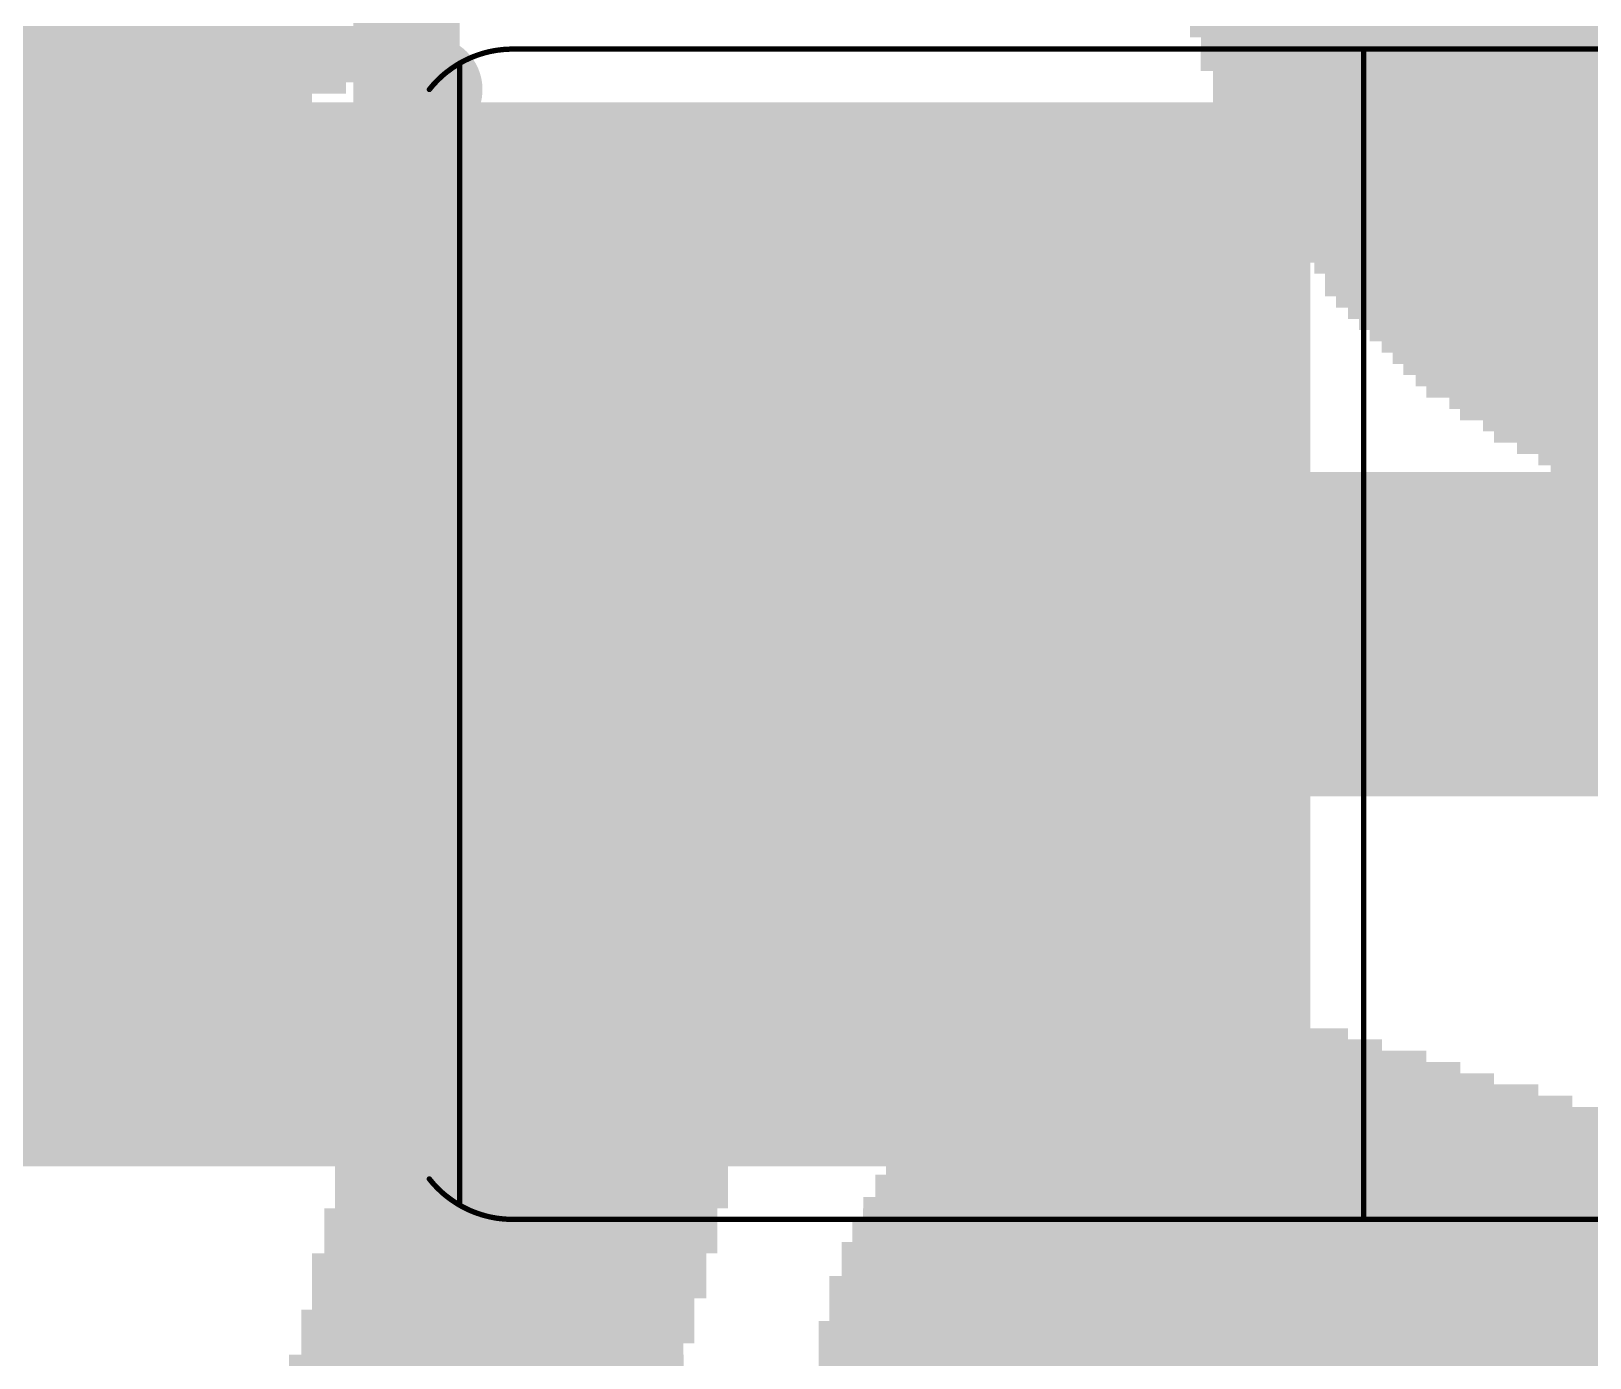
# Model space of a CAD drawing. Extents: x 0 to 53.3, y -0.3 to 28.3.
# Drawn here: x 38.153 to 41.085, y 8.514 to 11.008 of the extents above; entities that cross this region are included whole.
import ezdxf

# ---------------------------------------------------------------- set-up
doc = ezdxf.new("R2010")
doc.units = 0
for name, color, linetype in [('1', 12, 'CONTINUOUS'), ('201', 6, 'CONTINUOUS'), ('51', 253, 'CONTINUOUS')]:
    doc.layers.add(name, color=color, linetype=linetype)

# ---------------------------------------------------------------- blocks, each defined once
blk = doc.blocks.new('RECT')
blk.add_solid([(-0.5, -0.5), (0.5, -0.5), (-0.5, 0.5), (0.5, 0.5)])

msp = doc.modelspace()

# ---------------------------------------------------------------- linework, layer by layer
at = {"layer": '1', "const_width": 0.6096}
for points in [[(37.2429, 11.4401), (38.809, 9.874)], [(37.2425, 9.874), (38.809, 9.874)], [(48.059, 9.874), (38.809, 9.874)]]:
    msp.add_lwpolyline(points, dxfattribs=at)
at = {"layer": '1', "const_width": 0.3048}
for points in [[(38.809, 10.0264, 1), (38.809, 9.7216)], [(38.809, 9.7216, 1), (38.809, 10.0264)], [(38.7012, 9.7662, 1), (38.9168, 9.9818)]]:
    msp.add_lwpolyline(points, format="xyb", dxfattribs=at)
at = {"layer": '51'}
for points, const_width in [([(38.859, 11.374), (38.859, 10.7769)], 0.2), ([(38.8952, 10.8887), (38.9021, 10.898)], 0.2), ([(38.8777, 10.8585), (38.883, 10.8689)], 0.2), ([(38.883, 10.8689), (38.8858, 10.874)], 0.2), ([(38.8858, 10.874), (38.8888, 10.879)], 0.2), ([(38.8888, 10.879), (38.8952, 10.8887)], 0.2), ([(38.976, 10.956), (38.981, 10.9582)], 0.01), ([(38.981, 10.9582), (38.9837, 10.9593)], 0.01), ([(38.9837, 10.9593), (38.9866, 10.9604)], 0.01), ([(38.9866, 10.9604), (38.9928, 10.9627)], 0.01), ([(38.9928, 10.9627), (38.9997, 10.965)], 0.01), ([(38.9997, 10.965), (39.0072, 10.9672)], 0.01), ([(39.0072, 10.9672), (39.0153, 10.9692)], 0.01), ([(39.0153, 10.9692), (39.024, 10.9709)], 0.01), ([(39.024, 10.9709), (39.0286, 10.9717)], 0.01), ([(39.0286, 10.9717), (39.0333, 10.9723)], 0.01), ([(39.0333, 10.9723), (39.0432, 10.9734)], 0.01), ([(39.0432, 10.9734), (39.0536, 10.9739)], 0.01), ([(39.0536, 10.9739), (39.059, 10.974)], 0.01), ([(41.613, 10.974), (39.059, 10.974)], 0.01), ([(40.659, 8.774), (40.659, 10.974)], 0.01), ([(38.8677, 10.8323), (38.8683, 10.8341)], 0.2), ([(38.8683, 10.8341), (38.8688, 10.836)], 0.2), ([(38.8688, 10.836), (38.8692, 10.8369)], 0.2), ([(38.8692, 10.8369), (38.8695, 10.8378)], 0.2), ([(38.8695, 10.8378), (38.8701, 10.8397)], 0.2), ([(38.8701, 10.8397), (38.8707, 10.8415)], 0.2), ([(38.8707, 10.8415), (38.8728, 10.8469)], 0.2), ([(38.8728, 10.8469), (38.8731, 10.8478)], 0.2), ([(38.8731, 10.8478), (38.8735, 10.8487)], 0.2), ([(38.8735, 10.8487), (38.8742, 10.8505)], 0.2), ([(38.8742, 10.8505), (38.875, 10.8523)], 0.2), ([(38.875, 10.8523), (38.8777, 10.8585)], 0.2), ([(38.9304, 10.9272), (38.935, 10.9309)], 0.01), ([(38.935, 10.9309), (38.9443, 10.9378)], 0.01), ([(38.9443, 10.9378), (38.954, 10.9442)], 0.01), ([(38.954, 10.9442), (38.959, 10.9472)], 0.01), ([(38.959, 8.8008), (38.959, 10.9472)], 0.01), ([(38.959, 10.9472), (38.9591, 10.9472)], 0.01), ([(38.9591, 10.9472), (38.9596, 10.9476)], 0.01), ([(38.9596, 10.9476), (38.9608, 10.9482)], 0.01), ([(38.9608, 10.9482), (38.9616, 10.9487)], 0.01), ([(38.9616, 10.9487), (38.9626, 10.9492)], 0.01), ([(38.9626, 10.9492), (38.965, 10.9505)], 0.01), ([(38.965, 10.9505), (38.968, 10.9521)], 0.01), ([(38.968, 10.9521), (38.9717, 10.9539)], 0.01), ([(38.9717, 10.9539), (38.976, 10.956)], 0.01), ([(38.8613, 10.8039), (38.8616, 10.8059)], 0.2), ([(38.8616, 10.8059), (38.8619, 10.8078)], 0.2), ([(38.8619, 10.8078), (38.862, 10.8087)], 0.2), ([(38.862, 10.8087), (38.8622, 10.8097)], 0.2), ([(38.8622, 10.8097), (38.8626, 10.8116)], 0.2), ([(38.8626, 10.8116), (38.8629, 10.8135)], 0.2), ([(38.8629, 10.8135), (38.8631, 10.8144)], 0.2), ([(38.8631, 10.8144), (38.8633, 10.8154)], 0.2), ([(38.8633, 10.8154), (38.8637, 10.8173)], 0.2), ([(38.8637, 10.8173), (38.8642, 10.8192)], 0.2), ([(38.8642, 10.8192), (38.8646, 10.8211)], 0.2), ([(38.8646, 10.8211), (38.8651, 10.8229)], 0.2), ([(38.8651, 10.8229), (38.8656, 10.8248)], 0.2), ([(38.8656, 10.8248), (38.8658, 10.8258)], 0.2), ([(38.8658, 10.8258), (38.8661, 10.8267)], 0.2), ([(38.8661, 10.8267), (38.8666, 10.8286)], 0.2), ([(38.8666, 10.8286), (38.8671, 10.8304)], 0.2), ([(38.8671, 10.8304), (38.8677, 10.8323)], 0.2), ([(38.9021, 10.898), (38.9096, 10.907)], 0.01), ([(38.9096, 10.907), (38.9176, 10.9154)], 0.01), ([(38.9176, 10.9154), (38.926, 10.9234)], 0.01), ([(38.926, 10.9234), (38.9304, 10.9272)], 0.01), ([(38.859, 10.7769), (38.8591, 10.7788)], 0.2), ([(38.859, 10.7769), (38.859, 10.474)], 0.2), ([(38.8591, 10.7808), (38.8592, 10.7827)], 0.2), ([(38.8591, 10.7788), (38.8591, 10.7808)], 0.2), ([(38.8592, 10.7827), (38.8593, 10.7847)], 0.2), ([(38.8593, 10.7847), (38.8595, 10.7885)], 0.2), ([(38.8595, 10.7885), (38.8597, 10.7905)], 0.2), ([(38.8597, 10.7905), (38.8598, 10.7914)], 0.2), ([(38.8598, 10.7924), (38.86, 10.7943)], 0.2), ([(38.8598, 10.7914), (38.8598, 10.7924)], 0.2), ([(38.86, 10.7943), (38.8602, 10.7963)], 0.2), ([(38.8602, 10.7963), (38.8605, 10.7982)], 0.2), ([(38.8605, 10.7982), (38.8607, 10.8001)], 0.2), ([(38.8607, 10.8001), (38.861, 10.802)], 0.2), ([(38.861, 10.802), (38.8611, 10.803)], 0.2), ([(38.8611, 10.803), (38.8613, 10.8039)], 0.2), ([(38.859, 10.474), (37.259, 10.474)], 0.2), ([(38.859, 10.474), (38.859, 9.274)], 0.2), ([(38.859, 9.274), (37.259, 9.274)], 0.2), ([(38.859, 9.274), (38.859, 8.9711)], 0.2), ([(38.859, 8.9711), (38.859, 8.174)], 0.2), ([(38.8591, 8.9692), (38.859, 8.9711)], 0.2), ([(38.8591, 8.9672), (38.8591, 8.9692)], 0.2), ([(38.8592, 8.9653), (38.8591, 8.9672)], 0.2), ([(38.8593, 8.9633), (38.8592, 8.9653)], 0.2), ([(38.8595, 8.9595), (38.8593, 8.9633)], 0.2), ([(38.8597, 8.9575), (38.8595, 8.9595)], 0.2), ([(38.8598, 8.9566), (38.8597, 8.9575)], 0.2), ([(38.8598, 8.9556), (38.8598, 8.9566)], 0.2), ([(38.86, 8.9537), (38.8598, 8.9556)], 0.2), ([(38.8602, 8.9517), (38.86, 8.9537)], 0.2), ([(38.8605, 8.9498), (38.8602, 8.9517)], 0.2), ([(38.8607, 8.9479), (38.8605, 8.9498)], 0.2), ([(38.861, 8.946), (38.8607, 8.9479)], 0.2), ([(38.8611, 8.945), (38.861, 8.946)], 0.2), ([(38.8613, 8.9441), (38.8611, 8.945)], 0.2), ([(38.8616, 8.9421), (38.8613, 8.9441)], 0.2), ([(38.8619, 8.9402), (38.8616, 8.9421)], 0.2), ([(38.862, 8.9393), (38.8619, 8.9402)], 0.2), ([(38.8622, 8.9383), (38.862, 8.9393)], 0.2), ([(38.8626, 8.9364), (38.8622, 8.9383)], 0.2), ([(38.8629, 8.9345), (38.8626, 8.9364)], 0.2), ([(38.8631, 8.9336), (38.8629, 8.9345)], 0.2), ([(38.8633, 8.9326), (38.8631, 8.9336)], 0.2), ([(38.8637, 8.9307), (38.8633, 8.9326)], 0.2), ([(38.8642, 8.9288), (38.8637, 8.9307)], 0.2), ([(38.8646, 8.9269), (38.8642, 8.9288)], 0.2), ([(38.8651, 8.9251), (38.8646, 8.9269)], 0.2), ([(38.8656, 8.9232), (38.8651, 8.9251)], 0.2), ([(38.8658, 8.9222), (38.8656, 8.9232)], 0.2), ([(38.8661, 8.9213), (38.8658, 8.9222)], 0.2), ([(38.8666, 8.9194), (38.8661, 8.9213)], 0.2), ([(38.8671, 8.9176), (38.8666, 8.9194)], 0.2), ([(38.8677, 8.9157), (38.8671, 8.9176)], 0.2), ([(38.8683, 8.9139), (38.8677, 8.9157)], 0.2), ([(38.8688, 8.912), (38.8683, 8.9139)], 0.2), ([(38.8692, 8.9111), (38.8688, 8.912)], 0.2), ([(38.8695, 8.9102), (38.8692, 8.9111)], 0.2), ([(38.8701, 8.9083), (38.8695, 8.9102)], 0.2), ([(38.8707, 8.9065), (38.8701, 8.9083)], 0.2), ([(38.8728, 8.9011), (38.8707, 8.9065)], 0.2), ([(38.8731, 8.9002), (38.8728, 8.9011)], 0.2), ([(38.8735, 8.8993), (38.8731, 8.9002)], 0.2), ([(38.8742, 8.8975), (38.8735, 8.8993)], 0.2), ([(38.875, 8.8957), (38.8742, 8.8975)], 0.2), ([(38.8777, 8.8895), (38.875, 8.8957)], 0.2), ([(38.883, 8.8791), (38.8777, 8.8895)], 0.2), ([(38.8858, 8.874), (38.883, 8.8791)], 0.2), ([(38.8888, 8.869), (38.8858, 8.874)], 0.2), ([(38.8952, 8.8593), (38.8888, 8.869)], 0.2), ([(38.9021, 8.85), (38.8952, 8.8593)], 0.2), ([(38.9096, 8.841), (38.9021, 8.85)], 0.01), ([(38.9176, 8.8326), (38.9096, 8.841)], 0.01), ([(38.926, 8.8246), (38.9176, 8.8326)], 0.01), ([(38.9304, 8.8208), (38.926, 8.8246)], 0.01), ([(38.935, 8.8171), (38.9304, 8.8208)], 0.01), ([(38.9443, 8.8102), (38.935, 8.8171)], 0.01), ([(38.954, 8.8038), (38.9443, 8.8102)], 0.01), ([(38.959, 8.8008), (38.954, 8.8038)], 0.01), ([(38.9591, 8.8008), (38.959, 8.8008)], 0.01), ([(38.9596, 8.8004), (38.9591, 8.8008)], 0.01), ([(38.9608, 8.7998), (38.9596, 8.8004)], 0.01), ([(38.9616, 8.7993), (38.9608, 8.7998)], 0.01), ([(38.9626, 8.7988), (38.9616, 8.7993)], 0.01), ([(38.965, 8.7975), (38.9626, 8.7988)], 0.01), ([(38.968, 8.7959), (38.965, 8.7975)], 0.01), ([(38.9717, 8.7941), (38.968, 8.7959)], 0.01), ([(38.976, 8.792), (38.9717, 8.7941)], 0.01), ([(38.981, 8.7898), (38.976, 8.792)], 0.01), ([(38.9837, 8.7887), (38.981, 8.7898)], 0.01), ([(38.9866, 8.7876), (38.9837, 8.7887)], 0.01), ([(38.9928, 8.7853), (38.9866, 8.7876)], 0.01), ([(38.9997, 8.783), (38.9928, 8.7853)], 0.01), ([(39.0072, 8.7808), (38.9997, 8.783)], 0.01), ([(39.0153, 8.7788), (39.0072, 8.7808)], 0.01), ([(39.024, 8.7771), (39.0153, 8.7788)], 0.01), ([(39.0286, 8.7763), (39.024, 8.7771)], 0.01), ([(39.0333, 8.7757), (39.0286, 8.7763)], 0.01), ([(39.0432, 8.7746), (39.0333, 8.7757)], 0.01), ([(39.0536, 8.7741), (39.0432, 8.7746)], 0.01), ([(39.059, 8.774), (39.0536, 8.7741)], 0.01), ([(41.613, 8.774), (39.059, 8.774)], 0.01)]:
    msp.add_lwpolyline(points, dxfattribs=dict(at, const_width=const_width))
for points, const_width in [([(38.9423, 10.8682, 1), (38.8619, 10.9278)], 0.1), ([(38.9275, 10.8462, 1), (38.8385, 10.8916)], 0.1), ([(38.9296, 10.8499, 1), (38.842, 10.8981)], 0.1), ([(38.855, 10.9185, 1), (38.9354, 10.8589)], 0.1), ([(38.9317, 10.8533, 1), (38.8459, 10.9047)], 0.1), ([(38.9369, 10.8612, 1), (38.8535, 10.9162)], 0.1), ([(38.9801, 10.9605, 1), (38.9819, 10.9559)], 0.005), ([(38.982, 10.9559, 1), (38.98, 10.9605)], 0.005), ([(38.9828, 10.9616, 1), (38.9846, 10.957)], 0.005), ([(38.9846, 10.957, 1), (38.9828, 10.9616)], 0.005), ([(38.9857, 10.9627, 1), (38.9875, 10.9581)], 0.005), ([(38.9875, 10.9581, 1), (38.9857, 10.9627)], 0.005), ([(38.992, 10.9651, 1), (38.9936, 10.9603)], 0.005), ([(38.9937, 10.9604, 1), (38.9919, 10.965)], 0.005), ([(38.999, 10.9674, 1), (39.0004, 10.9626)], 0.005), ([(39.0005, 10.9626, 1), (38.9989, 10.9674)], 0.005), ([(39.0066, 10.9696, 1), (39.0078, 10.9648)], 0.005), ([(39.0079, 10.9648, 1), (39.0065, 10.9696)], 0.005), ([(39.0148, 10.9717, 1), (39.0158, 10.9667)], 0.005), ([(39.0159, 10.9668, 1), (39.0147, 10.9716)], 0.005), ([(39.0236, 10.9734, 1), (39.0244, 10.9684)], 0.005), ([(39.0245, 10.9684, 1), (39.0235, 10.9734)], 0.005), ([(39.0283, 10.9742, 1), (39.0289, 10.9692)], 0.005), ([(39.029, 10.9692, 1), (39.0282, 10.9742)], 0.005), ([(39.033, 10.9748, 1), (39.0336, 10.9698)], 0.005), ([(39.0336, 10.9698, 1), (39.033, 10.9748)], 0.005), ([(39.0431, 10.9759, 1), (39.0433, 10.9709)], 0.005), ([(39.0435, 10.9709, 1), (39.0429, 10.9759)], 0.005), ([(39.0536, 10.9764, 1), (39.0536, 10.9714)], 0.005), ([(39.0537, 10.9714, 1), (39.0535, 10.9764)], 0.005), ([(39.059, 10.9765, 1), (39.059, 10.9715)], 0.005), ([(39.059, 10.9715, 1), (39.059, 10.9765)], 0.005), ([(40.6615, 10.974, 1), (40.6565, 10.974)], 0.005), ([(38.9172, 10.8233, 1), (38.8204, 10.8487)], 0.1), ([(38.9157, 10.8183, 1), (38.8209, 10.8499)], 0.1), ([(38.9169, 10.822, 1), (38.8221, 10.8536)], 0.1), ([(38.9178, 10.8246, 1), (38.8224, 10.8548)], 0.1), ([(38.9181, 10.8257, 1), (38.8233, 10.8573)], 0.1), ([(38.9149, 10.8166, 1), (38.8235, 10.8572)], 0.1), ([(38.9205, 10.832, 1), (38.8257, 10.8636)], 0.1), ([(38.9194, 10.8288, 1), (38.8262, 10.865)], 0.1), ([(38.9208, 10.8324, 1), (38.8276, 10.8686)], 0.1), ([(38.9192, 10.8284, 1), (38.8278, 10.869)], 0.1), ([(38.9207, 10.832, 1), (38.8293, 10.8726)], 0.1), ([(38.9235, 10.8385, 1), (38.8319, 10.8785)], 0.1), ([(38.8392, 10.893, 1), (38.9268, 10.8448)], 0.1), ([(38.8429, 10.8997, 1), (38.9287, 10.8483)], 0.1), ([(38.8471, 10.9065, 1), (38.9305, 10.8515)], 0.1), ([(38.9335, 10.9329, 1), (38.9365, 10.9289)], 0.005), ([(38.9366, 10.929, 1), (38.9334, 10.9328)], 0.005), ([(38.9429, 10.9399, 1), (38.9457, 10.9357)], 0.005), ([(38.9458, 10.9358, 1), (38.9428, 10.9398)], 0.005), ([(38.9527, 10.9463, 1), (38.9553, 10.9421)], 0.005), ([(38.9554, 10.9421, 1), (38.9526, 10.9463)], 0.005), ([(38.9615, 10.9472, 1), (38.9565, 10.9472)], 0.005), ([(38.959, 10.9497, 1), (38.959, 10.9447)], 0.005), ([(38.9575, 10.9492, 1), (38.9607, 10.9452)], 0.005), ([(38.9585, 10.9498, 1), (38.9607, 10.9454)], 0.005), ([(38.9603, 10.9451, 1), (38.9577, 10.9493)], 0.005), ([(38.9612, 10.9456, 1), (38.958, 10.9496)], 0.005), ([(38.9595, 10.9503, 1), (38.9621, 10.9461)], 0.005), ([(38.9605, 10.9509, 1), (38.9627, 10.9465)], 0.005), ([(38.9591, 10.9447, 1), (38.9591, 10.9497)], 0.005), ([(38.9619, 10.946, 1), (38.9597, 10.9504)], 0.005), ([(38.9614, 10.9514, 1), (38.9638, 10.947)], 0.005), ([(38.9629, 10.9466, 1), (38.9603, 10.9508)], 0.005), ([(38.9637, 10.947, 1), (38.9615, 10.9514)], 0.005), ([(38.9638, 10.9527, 1), (38.9662, 10.9483)], 0.005), ([(38.9662, 10.9483, 1), (38.9638, 10.9527)], 0.005), ([(38.9669, 10.9543, 1), (38.9691, 10.9499)], 0.005), ([(38.9692, 10.9499, 1), (38.9668, 10.9543)], 0.005), ([(38.9706, 10.9561, 1), (38.9728, 10.9517)], 0.005), ([(38.9728, 10.9517, 1), (38.9706, 10.9561)], 0.005), ([(38.975, 10.9583, 1), (38.977, 10.9537)], 0.005), ([(38.9771, 10.9538, 1), (38.9749, 10.9582)], 0.005), ([(38.911, 10.7985, 1), (38.8122, 10.8133)], 0.1), ([(38.9117, 10.8032, 1), (38.8123, 10.8142)], 0.1), ([(38.9113, 10.8, 1), (38.8125, 10.8156)], 0.1), ([(38.9112, 10.7999, 1), (38.8132, 10.8195)], 0.1), ([(38.9123, 10.8057, 1), (38.8135, 10.8213)], 0.1), ([(38.9115, 10.8013, 1), (38.8137, 10.8219)], 0.1), ([(38.9123, 10.8056, 1), (38.8143, 10.8252)], 0.1), ([(38.9119, 10.8036, 1), (38.8143, 10.8252)], 0.1), ([(38.9126, 10.807, 1), (38.8148, 10.8276)], 0.1), ([(38.9135, 10.8108, 1), (38.8157, 10.8314)], 0.1), ([(38.9126, 10.8065, 1), (38.8158, 10.8319)], 0.1), ([(38.9148, 10.816, 1), (38.8168, 10.8356)], 0.1), ([(38.9133, 10.8095, 1), (38.8169, 10.8363)], 0.1), ([(38.914, 10.8121, 1), (38.8172, 10.8375)], 0.1), ([(38.915, 10.8159, 1), (38.8182, 10.8413)], 0.1), ([(38.9135, 10.8109, 1), (38.8187, 10.8425)], 0.1), ([(38.8231, 10.8563, 1), (38.9145, 10.8157)], 0.1), ([(38.9153, 10.817, 1), (38.8189, 10.8438)], 0.1), ([(38.9154, 10.8172, 1), (38.82, 10.8474)], 0.1), ([(38.8227, 10.8555, 1), (38.9175, 10.8239)], 0.1), ([(38.8241, 10.8596, 1), (38.9173, 10.8234)], 0.1), ([(38.8254, 10.8627, 1), (38.9202, 10.8311)], 0.1), ([(38.8274, 10.8681, 1), (38.9188, 10.8275)], 0.1), ([(38.8269, 10.8668, 1), (38.9201, 10.8306)], 0.1), ([(38.8285, 10.8708, 1), (38.9199, 10.8302)], 0.1), ([(38.8292, 10.8723, 1), (38.9208, 10.8323)], 0.1), ([(38.8332, 10.8812, 1), (38.9222, 10.8358)], 0.1), ([(38.9078, 10.9087, 1), (38.9114, 10.9053)], 0.005), ([(38.9115, 10.9054, 1), (38.9077, 10.9086)], 0.005), ([(38.9159, 10.9172, 1), (38.9193, 10.9136)], 0.005), ([(38.9194, 10.9137, 1), (38.9158, 10.9171)], 0.005), ([(38.9244, 10.9253, 1), (38.9276, 10.9215)], 0.005), ([(38.9277, 10.9216, 1), (38.9243, 10.9252)], 0.005), ([(38.9288, 10.9291, 1), (38.932, 10.9253)], 0.005), ([(38.932, 10.9253, 1), (38.9288, 10.9291)], 0.005), ([(38.909, 10.7769, 1), (38.809, 10.7769)], 0.1), ([(38.9091, 10.7808, 1), (38.8091, 10.7808)], 0.1), ([(38.909, 10.7762, 1), (38.8092, 10.7814)], 0.1), ([(38.9091, 10.7801, 1), (38.8093, 10.7853)], 0.1), ([(38.9092, 10.7822, 1), (38.8094, 10.7872)], 0.1), ([(38.9094, 10.7859, 1), (38.8096, 10.7911)], 0.1), ([(38.9098, 10.7924, 1), (38.8098, 10.7924)], 0.1), ([(38.9095, 10.7855, 1), (38.8099, 10.7955)], 0.1), ([(38.9095, 10.7859, 1), (38.8101, 10.7969)], 0.1), ([(38.9097, 10.7891, 1), (38.8103, 10.7995)], 0.1), ([(38.91, 10.7913, 1), (38.8104, 10.8013)], 0.1), ([(38.9104, 10.7949, 1), (38.811, 10.8053)], 0.1), ([(38.9099, 10.7904, 1), (38.8111, 10.806)], 0.1), ([(38.9109, 10.798, 1), (38.8113, 10.808)], 0.1), ([(38.9104, 10.7942, 1), (38.8116, 10.8098)], 0.1), ([(38.9101, 10.7931, 1), (38.8125, 10.8147)], 0.1), ([(38.8144, 10.8257, 1), (38.9122, 10.8051)], 0.1), ([(38.8153, 10.83, 1), (38.9121, 10.8046)], 0.1), ([(38.8153, 10.8295, 1), (38.9131, 10.8089)], 0.1), ([(38.8164, 10.8345, 1), (38.9128, 10.8077)], 0.1), ([(38.8167, 10.8356, 1), (38.9135, 10.8102)], 0.1), ([(38.8166, 10.8346, 1), (38.9146, 10.815)], 0.1), ([(38.8184, 10.8416, 1), (38.9132, 10.81)], 0.1), ([(38.8177, 10.8394, 1), (38.9145, 10.814)], 0.1), ([(38.8184, 10.842, 1), (38.9148, 10.8152)], 0.1), ([(38.8194, 10.8455, 1), (38.9148, 10.8153)], 0.1), ([(38.8203, 10.8481, 1), (38.9151, 10.8165)], 0.1), ([(38.8199, 10.8468, 1), (38.9167, 10.8214)], 0.1), ([(38.8218, 10.8527, 1), (38.9166, 10.8211)], 0.1), ([(38.8218, 10.8529, 1), (38.9172, 10.8227)], 0.1), ([(38.9002, 10.8996, 1), (38.904, 10.8964)], 0.005), ([(38.81, 10.796, 1), (38.9094, 10.785)], 0.1), ([(38.8101, 10.7976, 1), (38.9095, 10.7872)], 0.1), ([(38.8102, 10.7993, 1), (38.9098, 10.7893)], 0.1), ([(38.8108, 10.8041, 1), (38.9096, 10.7885)], 0.1), ([(38.8108, 10.8034, 1), (38.9102, 10.793)], 0.1), ([(38.8113, 10.8079, 1), (38.9101, 10.7923)], 0.1), ([(38.8112, 10.807, 1), (38.9108, 10.797)], 0.1), ([(38.8123, 10.8138, 1), (38.9099, 10.7922)], 0.1), ([(38.8119, 10.8113, 1), (38.9107, 10.7965)], 0.1), ([(38.8122, 10.8137, 1), (38.911, 10.7981)], 0.1), ([(38.8122, 10.8133, 1), (38.9116, 10.8023)], 0.1), ([(38.813, 10.8185, 1), (38.911, 10.7989)], 0.1), ([(38.8133, 10.82, 1), (38.9111, 10.7994)], 0.1), ([(38.8132, 10.8194, 1), (38.912, 10.8038)], 0.1), ([(38.8141, 10.8243, 1), (38.9117, 10.8027)], 0.1), ([(38.8141, 10.8242, 1), (38.9121, 10.8046)], 0.1), ([(38.8091, 10.7795, 1), (38.9089, 10.7743)], 0.1), ([(38.809, 10.7769, 1), (38.909, 10.7769)], 0.1), ([(38.8092, 10.7834, 1), (38.909, 10.7782)], 0.1), ([(38.8091, 10.7788, 1), (38.9091, 10.7788)], 0.1), ([(38.8093, 10.7852, 1), (38.9091, 10.7802)], 0.1), ([(38.8094, 10.7873, 1), (38.9092, 10.7821)], 0.1), ([(38.8097, 10.7935, 1), (38.9093, 10.7835)], 0.1), ([(38.8098, 10.7914, 1), (38.9098, 10.7914)], 0.1), ([(38.909, 10.474, 1), (38.809, 10.474)], 0.1), ([(38.859, 10.424, 1), (38.859, 10.524)], 0.1), ([(38.809, 10.474, 1), (38.909, 10.474)], 0.1), ([(38.909, 9.274, 1), (38.809, 9.274)], 0.1), ([(38.859, 9.224, 1), (38.859, 9.324)], 0.1), ([(38.809, 9.274, 1), (38.909, 9.274)], 0.1), ([(38.909, 8.9711, 1), (38.809, 8.9711)], 0.1), ([(38.9089, 8.9737, 1), (38.8091, 8.9685)], 0.1), ([(38.9091, 8.9692, 1), (38.8091, 8.9692)], 0.1), ([(38.909, 8.9698, 1), (38.8092, 8.9646)], 0.1), ([(38.9091, 8.9678, 1), (38.8093, 8.9628)], 0.1), ([(38.9092, 8.9659, 1), (38.8094, 8.9607)], 0.1), ([(38.9093, 8.9645, 1), (38.8097, 8.9545)], 0.1), ([(38.9094, 8.963, 1), (38.81, 8.952)], 0.1), ([(38.9098, 8.9566, 1), (38.8098, 8.9566)], 0.1), ([(38.9095, 8.9608, 1), (38.8101, 8.9504)], 0.1), ([(38.9098, 8.9587, 1), (38.8102, 8.9487)], 0.1), ([(38.9096, 8.9595, 1), (38.8108, 8.9439)], 0.1), ([(38.9102, 8.955, 1), (38.8108, 8.9446)], 0.1), ([(38.9101, 8.9557, 1), (38.8113, 8.9401)], 0.1), ([(38.9108, 8.951, 1), (38.8112, 8.941)], 0.1), ([(38.9099, 8.9558, 1), (38.8123, 8.9342)], 0.1), ([(38.9107, 8.9515, 1), (38.8119, 8.9367)], 0.1), ([(38.911, 8.9499, 1), (38.8122, 8.9343)], 0.1), ([(38.9116, 8.9457, 1), (38.8122, 8.9347)], 0.1), ([(38.911, 8.9491, 1), (38.813, 8.9295)], 0.1), ([(38.9111, 8.9486, 1), (38.8133, 8.928)], 0.1), ([(38.912, 8.9442, 1), (38.8132, 8.9286)], 0.1), ([(38.9117, 8.9453, 1), (38.8141, 8.9237)], 0.1), ([(38.9121, 8.9434, 1), (38.8141, 8.9238)], 0.1), ([(38.9122, 8.9429, 1), (38.8144, 8.9223)], 0.1), ([(38.9121, 8.9434, 1), (38.8153, 8.918)], 0.1), ([(38.9131, 8.9391, 1), (38.8153, 8.9185)], 0.1), ([(38.809, 8.9711, 1), (38.909, 8.9711)], 0.1), ([(38.8091, 8.9672, 1), (38.9091, 8.9672)], 0.1), ([(38.8092, 8.9666, 1), (38.909, 8.9718)], 0.1), ([(38.8093, 8.9627, 1), (38.9091, 8.9679)], 0.1), ([(38.8094, 8.9608, 1), (38.9092, 8.9658)], 0.1), ([(38.8096, 8.9569, 1), (38.9094, 8.9621)], 0.1), ([(38.8098, 8.9556, 1), (38.9098, 8.9556)], 0.1), ([(38.8099, 8.9525, 1), (38.9095, 8.9625)], 0.1), ([(38.8101, 8.9511, 1), (38.9095, 8.9621)], 0.1), ([(38.8103, 8.9485, 1), (38.9097, 8.9589)], 0.1), ([(38.8104, 8.9467, 1), (38.91, 8.9567)], 0.1), ([(38.811, 8.9427, 1), (38.9104, 8.9531)], 0.1), ([(38.8111, 8.942, 1), (38.9099, 8.9576)], 0.1), ([(38.8113, 8.94, 1), (38.9109, 8.95)], 0.1), ([(38.8116, 8.9382, 1), (38.9104, 8.9538)], 0.1), ([(38.8122, 8.9347, 1), (38.911, 8.9495)], 0.1), ([(38.8125, 8.9333, 1), (38.9101, 8.9549)], 0.1), ([(38.9128, 8.9403, 1), (38.8164, 8.9135)], 0.1), ([(38.9135, 8.9378, 1), (38.8167, 8.9124)], 0.1), ([(38.9146, 8.933, 1), (38.8166, 8.9134)], 0.1), ([(38.9132, 8.938, 1), (38.8184, 8.9064)], 0.1), ([(38.9145, 8.934, 1), (38.8177, 8.9086)], 0.1), ([(38.9148, 8.9328, 1), (38.8184, 8.906)], 0.1), ([(38.9148, 8.9327, 1), (38.8194, 8.9025)], 0.1), ([(38.9151, 8.9315, 1), (38.8203, 8.8999)], 0.1), ([(38.9167, 8.9266, 1), (38.8199, 8.9012)], 0.1), ([(38.9145, 8.9323, 1), (38.8231, 8.8917)], 0.1), ([(38.9166, 8.9269, 1), (38.8218, 8.8953)], 0.1), ([(38.9172, 8.9253, 1), (38.8218, 8.8951)], 0.1), ([(38.9175, 8.9241, 1), (38.8227, 8.8925)], 0.1), ([(38.9173, 8.9246, 1), (38.8241, 8.8884)], 0.1), ([(38.9202, 8.9169, 1), (38.8254, 8.8853)], 0.1), ([(38.9188, 8.9205, 1), (38.8274, 8.8799)], 0.1), ([(38.9201, 8.9174, 1), (38.8269, 8.8812)], 0.1), ([(38.8123, 8.9338, 1), (38.9117, 8.9448)], 0.1), ([(38.8125, 8.9324, 1), (38.9113, 8.948)], 0.1), ([(38.8132, 8.9285, 1), (38.9112, 8.9481)], 0.1), ([(38.8135, 8.9267, 1), (38.9123, 8.9423)], 0.1), ([(38.8137, 8.9261, 1), (38.9115, 8.9467)], 0.1), ([(38.8143, 8.9228, 1), (38.9119, 8.9444)], 0.1), ([(38.8143, 8.9228, 1), (38.9123, 8.9424)], 0.1), ([(38.8148, 8.9204, 1), (38.9126, 8.941)], 0.1), ([(38.8157, 8.9166, 1), (38.9135, 8.9372)], 0.1), ([(38.8158, 8.9161, 1), (38.9126, 8.9415)], 0.1), ([(38.8168, 8.9124, 1), (38.9148, 8.932)], 0.1), ([(38.8169, 8.9117, 1), (38.9133, 8.9385)], 0.1), ([(38.8172, 8.9105, 1), (38.914, 8.9359)], 0.1), ([(38.8182, 8.9067, 1), (38.915, 8.9321)], 0.1), ([(38.8187, 8.9055, 1), (38.9135, 8.9371)], 0.1), ([(38.8189, 8.9042, 1), (38.9153, 8.931)], 0.1), ([(38.82, 8.9006, 1), (38.9154, 8.9308)], 0.1), ([(38.8204, 8.8993, 1), (38.9172, 8.9247)], 0.1), ([(38.8209, 8.8981, 1), (38.9157, 8.9297)], 0.1), ([(38.8221, 8.8944, 1), (38.9169, 8.926)], 0.1), ([(38.8224, 8.8932, 1), (38.9178, 8.9234)], 0.1), ([(38.8233, 8.8907, 1), (38.9181, 8.9223)], 0.1), ([(38.8235, 8.8908, 1), (38.9149, 8.9314)], 0.1), ([(38.9199, 8.9178, 1), (38.8285, 8.8772)], 0.1), ([(38.9208, 8.9157, 1), (38.8292, 8.8757)], 0.1), ([(38.9222, 8.9122, 1), (38.8332, 8.8668)], 0.1), ([(38.8278, 8.879, 1), (38.9192, 8.9196)], 0.1), ([(38.9268, 8.9032, 1), (38.8392, 8.855)], 0.1), ([(38.9287, 8.8997, 1), (38.8429, 8.8483)], 0.1), ([(38.8257, 8.8844, 1), (38.9205, 8.916)], 0.1), ([(38.8262, 8.883, 1), (38.9194, 8.9192)], 0.1), ([(38.8276, 8.8794, 1), (38.9208, 8.9156)], 0.1), ([(38.8293, 8.8754, 1), (38.9207, 8.916)], 0.1), ([(38.8319, 8.8695, 1), (38.9235, 8.9095)], 0.1), ([(38.8385, 8.8564, 1), (38.9275, 8.9018)], 0.1), ([(38.9305, 8.8965, 1), (38.8471, 8.8415)], 0.1), ([(38.842, 8.8499, 1), (38.9296, 8.8981)], 0.1), ([(38.9354, 8.8891, 1), (38.855, 8.8295)], 0.1), ([(38.8459, 8.8433, 1), (38.9317, 8.8947)], 0.1), ([(38.8535, 8.8318, 1), (38.9369, 8.8868)], 0.1), ([(38.8619, 8.8202, 1), (38.9423, 8.8798)], 0.1), ([(38.904, 8.8516, 1), (38.9002, 8.8484)], 0.005), ([(38.9114, 8.8427, 1), (38.9078, 8.8393)], 0.005), ([(38.9077, 8.8394, 1), (38.9115, 8.8426)], 0.005), ([(38.9193, 8.8344, 1), (38.9159, 8.8308)], 0.005), ([(38.9158, 8.8309, 1), (38.9194, 8.8343)], 0.005), ([(38.9276, 8.8265, 1), (38.9244, 8.8227)], 0.005), ([(38.9243, 8.8228, 1), (38.9277, 8.8264)], 0.005), ([(38.932, 8.8227, 1), (38.9288, 8.8189)], 0.005), ([(38.9288, 8.8189, 1), (38.932, 8.8227)], 0.005), ([(38.9365, 8.8191, 1), (38.9335, 8.8151)], 0.005), ([(38.9334, 8.8152, 1), (38.9366, 8.819)], 0.005), ([(38.9457, 8.8123, 1), (38.9429, 8.8081)], 0.005), ([(38.9428, 8.8082, 1), (38.9458, 8.8122)], 0.005), ([(38.9553, 8.8059, 1), (38.9527, 8.8017)], 0.005), ([(38.9526, 8.8017, 1), (38.9554, 8.8059)], 0.005), ([(38.9607, 8.8028, 1), (38.9575, 8.7988)], 0.005), ([(38.959, 8.8033, 1), (38.959, 8.7983)], 0.005), ([(38.9565, 8.8008, 1), (38.9615, 8.8008)], 0.005), ([(38.9607, 8.8026, 1), (38.9585, 8.7982)], 0.005), ([(38.9577, 8.7987, 1), (38.9603, 8.8029)], 0.005), ([(38.958, 8.7984, 1), (38.9612, 8.8024)], 0.005), ([(38.9621, 8.8019, 1), (38.9595, 8.7977)], 0.005), ([(38.9591, 8.7983, 1), (38.9591, 8.8033)], 0.005), ([(38.9627, 8.8015, 1), (38.9605, 8.7971)], 0.005), ([(38.9597, 8.7976, 1), (38.9619, 8.802)], 0.005), ([(38.9638, 8.801, 1), (38.9614, 8.7966)], 0.005), ([(38.9603, 8.7972, 1), (38.9629, 8.8014)], 0.005), ([(38.9615, 8.7966, 1), (38.9637, 8.801)], 0.005), ([(38.9662, 8.7997, 1), (38.9638, 8.7953)], 0.005), ([(38.9638, 8.7953, 1), (38.9662, 8.7997)], 0.005), ([(38.9691, 8.7981, 1), (38.9669, 8.7937)], 0.005), ([(38.9668, 8.7937, 1), (38.9692, 8.7981)], 0.005), ([(38.9728, 8.7963, 1), (38.9706, 8.7919)], 0.005), ([(38.9706, 8.7919, 1), (38.9728, 8.7963)], 0.005), ([(38.977, 8.7943, 1), (38.975, 8.7897)], 0.005), ([(38.9749, 8.7898, 1), (38.9771, 8.7942)], 0.005), ([(38.9819, 8.7921, 1), (38.9801, 8.7875)], 0.005), ([(38.98, 8.7875, 1), (38.982, 8.7921)], 0.005), ([(38.9846, 8.791, 1), (38.9828, 8.7864)], 0.005), ([(38.9828, 8.7864, 1), (38.9846, 8.791)], 0.005), ([(38.9875, 8.7899, 1), (38.9857, 8.7853)], 0.005), ([(38.9857, 8.7853, 1), (38.9875, 8.7899)], 0.005), ([(38.9936, 8.7877, 1), (38.992, 8.7829)], 0.005), ([(38.9919, 8.783, 1), (38.9937, 8.7876)], 0.005), ([(39.0004, 8.7854, 1), (38.999, 8.7806)], 0.005), ([(38.9989, 8.7806, 1), (39.0005, 8.7854)], 0.005), ([(39.0078, 8.7832, 1), (39.0066, 8.7784)], 0.005), ([(39.0065, 8.7784, 1), (39.0079, 8.7832)], 0.005), ([(39.0158, 8.7813, 1), (39.0148, 8.7763)], 0.005), ([(39.0147, 8.7764, 1), (39.0159, 8.7812)], 0.005), ([(39.0244, 8.7796, 1), (39.0236, 8.7746)], 0.005), ([(39.0235, 8.7746, 1), (39.0245, 8.7796)], 0.005), ([(39.0289, 8.7788, 1), (39.0283, 8.7738)], 0.005), ([(39.0282, 8.7738, 1), (39.029, 8.7788)], 0.005), ([(39.0336, 8.7782, 1), (39.033, 8.7732)], 0.005), ([(39.033, 8.7732, 1), (39.0336, 8.7782)], 0.005), ([(39.0433, 8.7771, 1), (39.0431, 8.7721)], 0.005), ([(39.0429, 8.7721, 1), (39.0435, 8.7771)], 0.005), ([(39.0536, 8.7766, 1), (39.0536, 8.7716)], 0.005), ([(39.0535, 8.7716, 1), (39.0537, 8.7766)], 0.005), ([(39.059, 8.7765, 1), (39.059, 8.7715)], 0.005), ([(39.059, 8.7715, 1), (39.059, 8.7765)], 0.005), ([(40.6565, 8.774, 1), (40.6615, 8.774)], 0.005)]:
    msp.add_lwpolyline(points, format="xyb", dxfattribs=dict(at, const_width=const_width))

# ---------------------------------------------------------------- block references
at = {"layer": '1', "xscale": 3.5, "yscale": 2}
msp.add_blockref('RECT', (38.809, 9.874), dxfattribs=at)
at = {"layer": '201', "rotation": 180}
for p, xscale, yscale in [((37.9298, 11.0067), 2.0523, 0.0211), ((37.9311, 10.9855), 1.9685, 0.0213), ((41.6344, 11.0067), 2.6035, 0.0211), ((41.6865, 10.9855), 2.667, 0.0213), ((37.9311, 10.9643), 1.8821, 0.0211), ((41.7182, 10.9643), 2.7305, 0.0211), ((37.9298, 10.9432), 1.7983, 0.0211), ((41.7614, 10.9432), 2.8169, 0.0211), ((37.9311, 10.922), 1.7145, 0.0213), ((37.9298, 10.9008), 1.6307, 0.0211), ((41.8465, 10.9008), 2.9413, 0.0211), ((41.8148, 10.922), 2.8778, 0.0213), ((37.9298, 10.8797), 1.5037, 0.0211), ((41.8884, 10.8797), 3.0251, 0.0211), ((37.94, 10.8585), 1.397, 0.0213), ((37.9413, 10.8373), 1.2725, 0.0211), ((41.9735, 10.8373), 3.1547, 0.0211), ((41.9303, 10.8585), 3.0683, 0.0213), ((37.94, 10.8162), 1.143, 0.0211), ((42.8828, 10.8162), 4.9327, 0.0211), ((37.9413, 10.795), 0.9728, 0.0213), ((42.8828, 10.795), 4.9327, 0.0213), ((37.9311, 10.7738), 0.7849, 0.0211), ((37.9311, 10.7527), 0.5309, 0.0211), ((42.8841, 10.7738), 4.8895, 0.0211), ((42.8841, 10.7527), 4.8895, 0.0211), ((42.8942, 10.7315), 4.8692, 0.0213), ((42.8942, 10.7103), 4.8692, 0.0211), ((42.893, 10.6892), 4.826, 0.0211), ((42.893, 10.668), 4.826, 0.0213), ((42.9044, 10.6468), 4.8031, 0.0211), ((42.9146, 10.6257), 4.7828, 0.0211), ((42.9044, 10.6045), 4.7625, 0.0213), ((42.9146, 10.5833), 4.7422, 0.0211), ((42.926, 10.5622), 4.7193, 0.0211), ((42.9362, 10.541), 4.699, 0.0213), ((42.9362, 10.5198), 4.699, 0.0211), ((42.9362, 10.4987), 4.6584, 0.0211), ((42.9476, 10.4775), 4.6355, 0.0213), ((42.9578, 10.4563), 4.6152, 0.0211), ((42.9679, 10.4352), 4.5949, 0.0211), ((42.9679, 10.414), 4.5491, 0.0213), ((42.9781, 10.3928), 4.5288, 0.0211), ((42.9882, 10.3717), 4.5085, 0.0211), ((42.9997, 10.3505), 4.4856, 0.0213), ((42.9997, 10.3293), 4.445, 0.0211), ((43.0213, 10.3082), 4.4018, 0.0211), ((43.0314, 10.287), 4.3815, 0.0213), ((43.053, 10.2658), 4.3383, 0.0211), ((43.053, 10.2447), 4.2977, 0.0211), ((43.0746, 10.2235), 4.2545, 0.0213), ((43.0949, 10.2023), 4.2139, 0.0211), ((43.1063, 10.1812), 4.191, 0.0211), ((43.1152, 10.16), 4.1275, 0.0213), ((39.3598, 9.4615), 0.127, 0.0213), ((39.3586, 9.4403), 0.3378, 0.0211), ((39.3687, 9.4192), 0.4445, 0.0211), ((39.3268, 9.3768), 0.5283, 0.0211), ((39.3484, 9.398), 0.4851, 0.0213), ((39.3167, 9.3557), 0.5486, 0.0211), ((39.2748, 9.3133), 0.5918, 0.0211), ((39.2849, 9.3345), 0.5715, 0.0213), ((39.2633, 9.2922), 0.6147, 0.0211), ((39.2532, 9.271), 0.635, 0.0213), ((39.2214, 9.2287), 0.6579, 0.0211), ((39.243, 9.2498), 0.6553, 0.0211), ((39.2112, 9.2075), 0.6782, 0.0213), ((39.2011, 9.1652), 0.6985, 0.0211), ((39.2112, 9.1863), 0.6782, 0.0211), ((40.2793, 9.1652), 0.4013, 0.0211), ((40.2793, 9.1863), 0.2743, 0.0211), ((39.1782, 9.144), 0.6985, 0.0213), ((40.2895, 9.144), 0.508, 0.0213), ((39.1782, 9.1228), 0.6985, 0.0211), ((40.3123, 9.1228), 0.635, 0.0211), ((39.1681, 9.1017), 0.7188, 0.0211), ((39.1681, 9.0805), 0.7188, 0.0213), ((40.3543, 9.0805), 0.8458, 0.0213), ((40.3327, 9.1017), 0.7214, 0.0211), ((39.1478, 9.0593), 0.7188, 0.0211), ((40.3746, 9.0593), 0.9322, 0.0211), ((39.1478, 9.0382), 0.7188, 0.0211), ((40.3962, 9.0382), 1.016, 0.0211), ((39.1363, 9.017), 0.7417, 0.0213), ((39.1363, 8.9958), 0.7417, 0.0211), ((40.4482, 8.9958), 1.2065, 0.0211), ((40.4279, 9.017), 1.1201, 0.0213), ((39.1262, 8.9747), 0.7214, 0.0211), ((40.4698, 8.9747), 1.2903, 0.0211), ((39.116, 8.9535), 0.7417, 0.0213), ((39.116, 8.9323), 0.7417, 0.0211), ((40.4914, 8.9535), 1.3741, 0.0213), ((40.5346, 8.9323), 1.4605, 0.0211), ((39.116, 8.9112), 0.7417, 0.0211), ((40.5549, 8.9112), 1.5469, 0.0211), ((39.1046, 8.89), 0.7188, 0.0213), ((40.5765, 8.89), 1.6307, 0.0213), ((39.0944, 8.8688), 0.7391, 0.0211), ((39.0944, 8.8477), 0.7391, 0.0211), ((40.64, 8.8477), 1.7983, 0.0211), ((40.6083, 8.8688), 1.6942, 0.0211), ((39.0944, 8.8265), 0.7391, 0.0213), ((40.6718, 8.8265), 1.8618, 0.0213), ((39.0741, 8.7842), 0.7391, 0.0211), ((39.0944, 8.8053), 0.7391, 0.0211), ((40.7238, 8.7842), 2.0117, 0.0211), ((40.6921, 8.8053), 1.9482, 0.0211), ((39.0741, 8.763), 0.7391, 0.0213), ((40.7454, 8.763), 2.0955, 0.0213), ((39.0741, 8.7418), 0.7391, 0.0211), ((40.7772, 8.7418), 2.159, 0.0211), ((39.0525, 8.6995), 0.7417, 0.0213), ((39.0741, 8.7207), 0.7391, 0.0211), ((40.7988, 8.7207), 2.2428, 0.0211), ((40.8305, 8.6995), 2.3063, 0.0213), ((39.0525, 8.6783), 0.7417, 0.0211), ((40.8623, 8.6783), 2.3698, 0.0211), ((39.0525, 8.6572), 0.7417, 0.0211), ((40.8826, 8.6572), 2.4562, 0.0211), ((39.0525, 8.636), 0.7417, 0.0213), ((39.0411, 8.6148), 0.7188, 0.0211), ((40.9143, 8.636), 2.5197, 0.0213), ((40.9461, 8.6148), 2.5832, 0.0211), ((39.0309, 8.5937), 0.7391, 0.0211), ((40.9778, 8.5937), 2.6467, 0.0211), ((39.0309, 8.5725), 0.7391, 0.0213), ((39.0309, 8.5513), 0.7391, 0.0211), ((40.9994, 8.5725), 2.7305, 0.0213), ((41.0312, 8.5513), 2.794, 0.0211), ((39.0207, 8.5302), 0.7188, 0.0211), ((41.0629, 8.5302), 2.8575, 0.0211), ((39.0093, 8.509), 0.7417, 0.0213), ((41.0947, 8.509), 2.921, 0.0213)]:
    msp.add_blockref('RECT', p, dxfattribs=dict(at, xscale=xscale, yscale=yscale))

doc.saveas('drawing.dxf')
